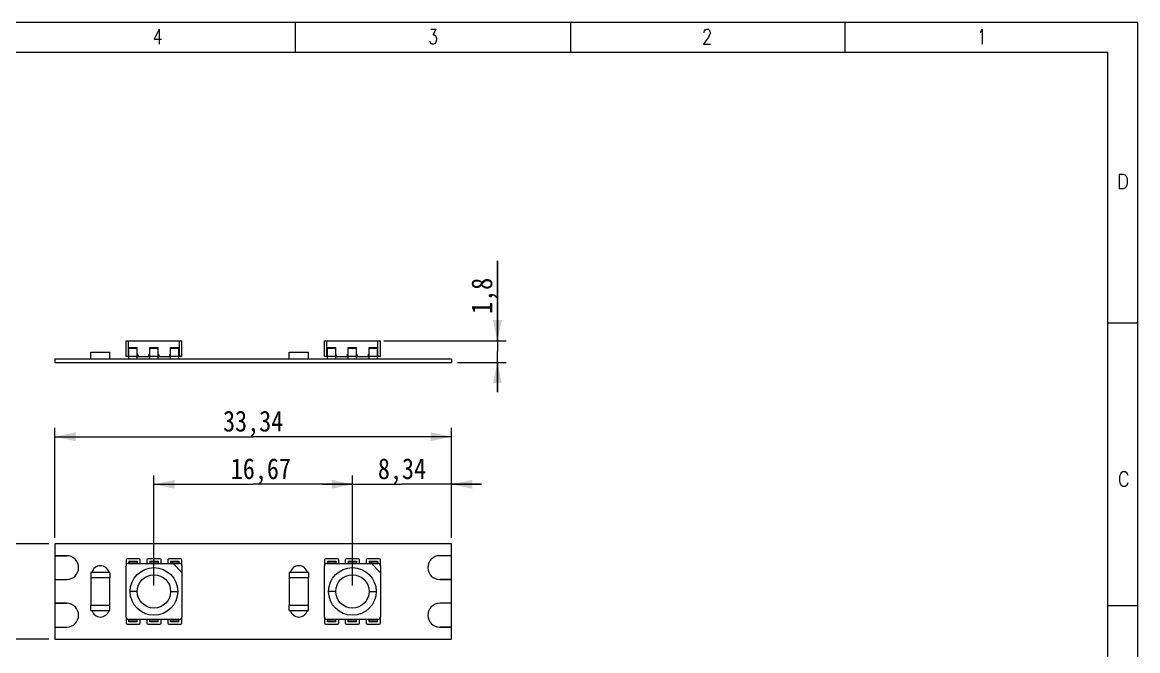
# Model space of a CAD drawing. Extents: x 4 to 145, y 3 to 102.
# Drawn here: x 51.3 to 145, y 48.7 to 101.5 of the extents above; entities that cross this region are included whole.
import ezdxf
from ezdxf.enums import TextEntityAlignment as Align

# ---------------------------------------------------------------- set-up
doc = ezdxf.new("R2010")
doc.units = 0
doc.header["$LTSCALE"] = 8.1675
doc.layers.get('0').update_dxf_attribs({"linetype": 'CONTINUOUS'})
for name, color, linetype in [('LED_CHIP_5050_BASE2', 7, 'CONTINUOUS'), ('LED_CHIP_5050_ELETRODE2', 7, 'CONTINUOUS'), ('LED_CHIP_5050_SLICONE2', 7, 'CONTINUOUS'), ('LS-24V-60C2-W8-5050S4', 7, 'CONTINUOUS'), ('LS-24V-60C2-W8-5050S9', 7, 'CONTINUOUS'), ('LS-24V-60C2-W8-5050S_PADS2', 7, 'CONTINUOUS'), ('LS-24V-60C2-W8-5050S_PLATE2', 7, 'CONTINUOUS'), ('RES_1206_012', 7, 'CONTINUOUS'), ('RES_1206_022', 7, 'CONTINUOUS')]:
    doc.layers.add(name, color=color, linetype=linetype)
doc.styles.get("Standard").update_dxf_attribs({"font": 'SIMHEI.SHX', "width": 0.85})
doc.styles.add('TEXTSTYLE_2', font='TXT.TTF')
doc.dimstyles.get("Standard").update_dxf_attribs({"dimtxt": 2.5, "dimasz": 2.5, "dimexe": 1.25, "dimexo": 0.625, "dimtad": 1, "dimcen": 2.5, "dimazin": 3, "dimtfac": 1, "dimtmove": 0, "dimatfit": 3})

# ---------------------------------------------------------------- blocks, each defined once
blk = doc.blocks.new('_FILLED')
at = {"color": 0, "linetype": 'BYBLOCK'}
blk.add_solid([(0, 0), (-1, 0.214), (-1, -0.214)], dxfattribs=at)
blk = doc.blocks.new('*D0')
at = {"layer": 'LS-24V-60C2-W8-5050S4', "color": 3}
for p, q in [((53.512, 57.682), (48.262, 57.682)), ((49.012, 57.682), (49.012, 53.682)), ((49.012, 49.682), (49.012, 53.682)), ((53.512, 49.682), (48.262, 49.682))]:
    blk.add_line(p, q, dxfattribs=at)
at = {"layer": 'LS-24V-60C2-W8-5050S4', "color": 3, "xscale": 1.75, "yscale": 1.75, "zscale": 1.75}
for p, rotation in [((49.012, 57.682), 90), ((49.012, 49.682), 270)]:
    blk.add_blockref('_FILLED', p, dxfattribs=dict(at, rotation=rotation))
at = {"layer": 'LS-24V-60C2-W8-5050S4', "color": 3, "width": 0.85}
blk.add_text('8', height=1.75, rotation=90, dxfattribs=at).set_placement((48.574, 53.682), align=Align.CENTER)
blk = doc.blocks.new('*D1')
at = {"layer": 'LS-24V-60C2-W8-5050S4', "color": 3}
for p, q in [((54.012, 58.182), (54.012, 67.432)), ((54.012, 66.682), (70.682, 66.682)), ((87.352, 66.682), (70.682, 66.682)), ((87.352, 58.182), (87.352, 67.432))]:
    blk.add_line(p, q, dxfattribs=at)
at = {"layer": 'LS-24V-60C2-W8-5050S4', "color": 3, "xscale": 1.75, "yscale": 1.75, "zscale": 1.75, "rotation": 180}
blk.add_blockref('_FILLED', (54.012, 66.682), dxfattribs=at)
at = {"layer": 'LS-24V-60C2-W8-5050S4', "color": 3, "xscale": 1.75, "yscale": 1.75, "zscale": 1.75}
blk.add_blockref('_FILLED', (87.352, 66.682), dxfattribs=at)
at = {"layer": 'LS-24V-60C2-W8-5050S4', "color": 3, "width": 0.85}
blk.add_text('33,34', height=1.75, dxfattribs=at).set_placement((70.682, 67.119), align=Align.CENTER)
blk = doc.blocks.new('*D2')
at = {"layer": 'LS-24V-60C2-W8-5050S4', "color": 3}
for p, q in [((79.017, 54.182), (79.017, 63.432)), ((87.352, 58.182), (87.352, 63.432)), ((79.017, 62.682), (76.517, 62.682)), ((76.517, 62.682), (83.184, 62.682)), ((89.852, 62.682), (83.184, 62.682)), ((87.352, 62.682), (89.852, 62.682))]:
    blk.add_line(p, q, dxfattribs=at)
at = {"layer": 'LS-24V-60C2-W8-5050S4', "color": 3, "xscale": 1.75, "yscale": 1.75, "zscale": 1.75}
blk.add_blockref('_FILLED', (79.017, 62.682), dxfattribs=at)
at = {"layer": 'LS-24V-60C2-W8-5050S4', "color": 3, "xscale": 1.75, "yscale": 1.75, "zscale": 1.75, "rotation": 180}
blk.add_blockref('_FILLED', (87.352, 62.682), dxfattribs=at)
at = {"layer": 'LS-24V-60C2-W8-5050S4', "color": 3, "width": 0.85}
blk.add_text('8,34', height=1.75, dxfattribs=at).set_placement((83.184, 63.119), align=Align.CENTER)
blk = doc.blocks.new('*D3')
at = {"layer": 'LS-24V-60C2-W8-5050S4', "color": 3}
for p, q in [((91.201, 74.73), (91.201, 81.461)), ((91.201, 81.461), (91.201, 73.83)), ((81.667, 74.73), (91.951, 74.73)), ((91.201, 70.43), (91.201, 73.83)), ((87.852, 72.93), (91.951, 72.93)), ((91.201, 72.93), (91.201, 70.43))]:
    blk.add_line(p, q, dxfattribs=at)
at = {"layer": 'LS-24V-60C2-W8-5050S4', "color": 3, "xscale": 1.75, "yscale": 1.75, "zscale": 1.75}
for p, rotation in [((91.201, 74.73), 270), ((91.201, 72.93), 90)]:
    blk.add_blockref('_FILLED', p, dxfattribs=dict(at, rotation=rotation))
at = {"layer": 'LS-24V-60C2-W8-5050S4', "color": 3, "width": 0.85}
blk.add_text('1,8', height=1.75, rotation=90, dxfattribs=at).set_placement((90.764, 76.998))
blk = doc.blocks.new('*D4')
at = {"layer": 'LS-24V-60C2-W8-5050S4', "color": 3}
for p, q in [((62.347, 54.182), (62.347, 63.432)), ((79.017, 54.182), (79.017, 63.432)), ((62.347, 62.682), (70.682, 62.682)), ((79.017, 62.682), (70.682, 62.682))]:
    blk.add_line(p, q, dxfattribs=at)
at = {"layer": 'LS-24V-60C2-W8-5050S4', "color": 3, "xscale": 1.75, "yscale": 1.75, "zscale": 1.75, "rotation": 180}
blk.add_blockref('_FILLED', (62.347, 62.682), dxfattribs=at)
at = {"layer": 'LS-24V-60C2-W8-5050S4', "color": 3, "xscale": 1.75, "yscale": 1.75, "zscale": 1.75}
blk.add_blockref('_FILLED', (79.017, 62.682), dxfattribs=at)
at = {"layer": 'LS-24V-60C2-W8-5050S4', "color": 3, "width": 0.85}
blk.add_text('16,67', height=1.75, dxfattribs=at).set_placement((71.327, 63.119), align=Align.CENTER)

msp = doc.modelspace()

# ---------------------------------------------------------------- linework, layer by layer
at = {"layer": 'LED_CHIP_5050_BASE2', "color": 7}
for p, q in [((59.997, 73.43), (59.997, 74.73)), ((59.997, 74.73), (64.697, 74.73)), ((60.197, 73.53), (60.197, 74.73)), ((64.497, 73.53), (64.497, 74.73)), ((64.697, 73.43), (64.697, 74.73)), ((76.667, 74.73), (81.367, 74.73)), ((76.667, 73.43), (76.667, 74.73)), ((76.867, 73.53), (76.867, 74.73)), ((81.167, 73.53), (81.167, 74.73)), ((81.367, 73.43), (81.367, 74.73)), ((60.247, 73.43), (59.997, 73.43)), ((60.197, 73.63), (60.247, 73.63)), ((60.247, 73.53), (60.197, 73.53)), ((60.947, 73.63), (60.997, 73.63)), ((60.997, 73.53), (60.947, 73.53)), ((60.947, 73.43), (61.997, 73.43)), ((60.997, 73.53), (60.997, 73.63)), ((61.947, 73.53), (61.947, 73.63)), ((61.947, 73.63), (61.997, 73.63)), ((61.997, 73.53), (61.947, 73.53)), ((62.697, 73.63), (62.747, 73.63)), ((62.747, 73.53), (62.697, 73.53)), ((62.697, 73.43), (63.747, 73.43)), ((62.747, 73.53), (62.747, 73.63)), ((63.697, 73.53), (63.697, 73.63)), ((63.697, 73.63), (63.747, 73.63)), ((63.747, 73.53), (63.697, 73.53)), ((64.447, 73.63), (64.497, 73.63)), ((64.497, 73.53), (64.447, 73.53)), ((64.697, 73.43), (64.447, 73.43)), ((76.917, 73.43), (76.667, 73.43)), ((76.867, 73.63), (76.917, 73.63)), ((76.917, 73.53), (76.867, 73.53)), ((77.617, 73.63), (77.667, 73.63)), ((77.667, 73.53), (77.617, 73.53)), ((77.617, 73.43), (78.667, 73.43)), ((77.667, 73.53), (77.667, 73.63)), ((78.617, 73.63), (78.667, 73.63)), ((78.617, 73.53), (78.617, 73.63)), ((78.667, 73.53), (78.617, 73.53)), ((79.367, 73.63), (79.417, 73.63)), ((79.417, 73.53), (79.367, 73.53)), ((79.367, 73.43), (80.417, 73.43)), ((79.417, 73.53), (79.417, 73.63)), ((80.367, 73.63), (80.417, 73.63)), ((80.367, 73.53), (80.367, 73.63)), ((80.417, 73.53), (80.367, 73.53)), ((81.117, 73.63), (81.167, 73.63)), ((81.167, 73.53), (81.117, 73.53)), ((81.367, 73.43), (81.117, 73.43)), ((59.997, 51.532), (59.997, 55.832)), ((60.197, 56.032), (64.497, 56.032)), ((64.667, 55.313), (63.978, 56.003)), ((64.697, 55.832), (64.697, 51.532)), ((76.667, 51.532), (76.667, 55.832)), ((76.867, 56.032), (81.167, 56.032)), ((81.337, 55.313), (80.648, 56.003)), ((81.367, 55.832), (81.367, 51.532)), ((64.497, 51.332), (60.197, 51.332)), ((81.167, 51.332), (76.867, 51.332))]:
    msp.add_line(p, q, dxfattribs=at)
for centre in [(62.347, 53.682), (79.017, 53.682)]:
    msp.add_circle(centre, 2, dxfattribs=at)
for centre, radius, start, end in [((60.097, 73.53), 0.1, 270, 360), ((61.097, 73.53), 0.1, 180, 270), ((61.847, 73.53), 0.1, 270, 360), ((62.847, 73.53), 0.1, 180, 270), ((63.597, 73.53), 0.1, 270, 360), ((64.597, 73.53), 0.1, 180, 270), ((76.767, 73.53), 0.1, 270, 360), ((77.767, 73.53), 0.1, 180, 270), ((78.517, 73.53), 0.1, 270, 360), ((79.517, 73.53), 0.1, 180, 270), ((80.267, 73.53), 0.1, 270, 360), ((81.267, 73.53), 0.1, 180, 270), ((60.197, 55.832), 0.2, 90, 180), ((63.907, 55.932), 0.1, 44.99712, 90), ((64.497, 55.832), 0.2, 0, 90), ((64.597, 55.243), 0.1, 0, 44.99712), ((76.867, 55.832), 0.2, 90, 180), ((80.577, 55.932), 0.1, 44.99712, 90), ((81.167, 55.832), 0.2, 0, 90), ((81.267, 55.243), 0.1, 0, 44.99712), ((60.197, 51.532), 0.2, 180, 270), ((64.497, 51.532), 0.2, 270, 360), ((76.867, 51.532), 0.2, 180, 270), ((81.167, 51.532), 0.2, 270, 360)]:
    msp.add_arc(centre, radius, start, end, dxfattribs=at)
at = {"layer": 'LED_CHIP_5050_ELETRODE2', "color": 7}
for p, q in [((60.247, 73.23), (60.247, 74.18)), ((60.247, 74.18), (60.947, 74.18)), ((60.947, 74.092), (60.247, 74.092)), ((60.947, 73.23), (60.947, 74.18)), ((61.997, 73.23), (61.997, 74.18)), ((61.997, 74.18), (62.697, 74.18)), ((62.697, 74.092), (61.997, 74.092)), ((62.697, 73.23), (62.697, 74.18)), ((63.747, 73.23), (63.747, 74.18)), ((63.747, 74.18), (64.447, 74.18)), ((64.447, 74.092), (63.747, 74.092)), ((64.447, 73.23), (64.447, 74.18)), ((76.917, 74.18), (77.617, 74.18)), ((76.917, 73.23), (76.917, 74.18)), ((77.617, 74.092), (76.917, 74.092)), ((77.617, 73.23), (77.617, 74.18)), ((78.667, 74.18), (79.367, 74.18)), ((78.667, 73.23), (78.667, 74.18)), ((79.367, 74.092), (78.667, 74.092)), ((79.367, 73.23), (79.367, 74.18)), ((80.417, 74.18), (81.117, 74.18)), ((80.417, 73.23), (80.417, 74.18)), ((81.117, 74.092), (80.417, 74.092)), ((81.117, 73.23), (81.117, 74.18)), ((60.947, 73.43), (60.247, 73.43)), ((62.697, 73.43), (61.997, 73.43)), ((64.447, 73.43), (63.747, 73.43)), ((77.617, 73.43), (76.917, 73.43)), ((79.367, 73.43), (78.667, 73.43)), ((81.117, 73.43), (80.417, 73.43)), ((60.247, 56.232), (60.247, 56.032)), ((60.247, 56.232), (60.947, 56.232)), ((60.947, 56.232), (60.947, 56.032)), ((61.997, 56.232), (61.997, 56.032)), ((61.997, 56.232), (62.697, 56.232)), ((62.697, 56.232), (62.697, 56.032)), ((63.747, 56.232), (63.747, 56.032)), ((63.747, 56.232), (64.447, 56.232)), ((64.447, 56.232), (64.447, 56.032)), ((76.917, 56.232), (77.617, 56.232)), ((76.917, 56.232), (76.917, 56.032)), ((77.617, 56.232), (77.617, 56.032)), ((78.667, 56.232), (79.367, 56.232)), ((78.667, 56.232), (78.667, 56.032)), ((79.367, 56.232), (79.367, 56.032)), ((80.417, 56.232), (81.117, 56.232)), ((80.417, 56.232), (80.417, 56.032)), ((81.117, 56.232), (81.117, 56.032)), ((60.947, 56.144), (60.247, 56.144)), ((62.697, 56.144), (61.997, 56.144)), ((64.447, 56.144), (63.747, 56.144)), ((77.617, 56.144), (76.917, 56.144)), ((79.367, 56.144), (78.667, 56.144)), ((81.117, 56.144), (80.417, 56.144)), ((60.247, 51.132), (60.247, 51.332)), ((60.247, 51.22), (60.947, 51.22)), ((60.947, 51.132), (60.247, 51.132)), ((60.947, 51.132), (60.947, 51.332)), ((61.997, 51.132), (61.997, 51.332)), ((61.997, 51.22), (62.697, 51.22)), ((62.697, 51.132), (61.997, 51.132)), ((62.697, 51.132), (62.697, 51.332)), ((63.747, 51.132), (63.747, 51.332)), ((63.747, 51.22), (64.447, 51.22)), ((64.447, 51.132), (63.747, 51.132)), ((64.447, 51.132), (64.447, 51.332)), ((76.917, 51.132), (76.917, 51.332)), ((76.917, 51.22), (77.617, 51.22)), ((77.617, 51.132), (76.917, 51.132)), ((77.617, 51.132), (77.617, 51.332)), ((78.667, 51.132), (78.667, 51.332)), ((78.667, 51.22), (79.367, 51.22)), ((79.367, 51.132), (78.667, 51.132)), ((79.367, 51.132), (79.367, 51.332)), ((80.417, 51.132), (80.417, 51.332)), ((80.417, 51.22), (81.117, 51.22)), ((81.117, 51.132), (80.417, 51.132)), ((81.117, 51.132), (81.117, 51.332))]:
    msp.add_line(p, q, dxfattribs=at)
at = {"layer": 'LED_CHIP_5050_SLICONE2', "color": 7}
for p, q in [((60.947, 53.682), (60.347, 53.682)), ((63.747, 53.682), (64.347, 53.682)), ((77.617, 53.682), (77.017, 53.682)), ((80.417, 53.682), (81.017, 53.682))]:
    msp.add_line(p, q, dxfattribs=at)
for centre, radius in [((62.347, 53.682), 2), ((79.017, 53.682), 2), ((62.347, 53.682), 1.4), ((79.017, 53.682), 1.4)]:
    msp.add_circle(centre, radius, dxfattribs=at)
at = {"layer": 'LS-24V-60C2-W8-5050S9', "color": 7}
for p, q in [((3.5, 101.5), (145, 101.5)), ((74.25, 99), (74.25, 101.5)), ((97.333, 101.5), (97.333, 99)), ((120.417, 99), (120.417, 101.5)), ((145, 3.5), (145, 101.5)), ((6, 99), (142.5, 99)), ((142.5, 31.125), (142.5, 99)), ((142.5, 76.25), (145, 76.25)), ((142.5, 52.5), (145, 52.5))]:
    msp.add_line(p, q, dxfattribs=at)
at = {"layer": 'LS-24V-60C2-W8-5050S_PADS2', "color": 7}
for p, q in [((54.012, 56.682), (54.012, 54.682)), ((55.012, 56.682), (54.012, 56.682)), ((59.997, 56.332), (59.997, 55.832)), ((61.097, 56.432), (60.097, 56.432)), ((61.197, 56.032), (61.197, 56.332)), ((61.747, 56.332), (61.747, 56.032)), ((62.847, 56.432), (61.847, 56.432)), ((62.947, 56.032), (62.947, 56.332)), ((63.497, 56.332), (63.497, 56.032)), ((64.597, 56.432), (63.597, 56.432)), ((64.697, 55.832), (64.697, 56.332)), ((76.667, 56.332), (76.667, 55.832)), ((77.767, 56.432), (76.767, 56.432)), ((77.867, 56.032), (77.867, 56.332)), ((78.417, 56.332), (78.417, 56.032)), ((79.517, 56.432), (78.517, 56.432)), ((79.617, 56.032), (79.617, 56.332)), ((80.167, 56.332), (80.167, 56.032)), ((81.267, 56.432), (80.267, 56.432)), ((81.367, 55.832), (81.367, 56.332)), ((87.352, 56.682), (86.352, 56.682)), ((87.352, 54.682), (87.352, 56.682)), ((54.012, 54.682), (55.012, 54.682)), ((86.352, 54.682), (87.352, 54.682)), ((54.012, 52.682), (54.012, 50.682)), ((55.012, 52.682), (54.012, 52.682)), ((87.352, 52.682), (86.352, 52.682)), ((87.352, 50.682), (87.352, 52.682)), ((54.012, 50.682), (55.012, 50.682)), ((59.997, 51.532), (59.997, 51.032)), ((60.097, 50.932), (61.097, 50.932)), ((61.197, 51.032), (61.197, 51.332)), ((61.747, 51.332), (61.747, 51.032)), ((61.847, 50.932), (62.847, 50.932)), ((62.947, 51.032), (62.947, 51.332)), ((63.497, 51.332), (63.497, 51.032)), ((63.597, 50.932), (64.597, 50.932)), ((64.697, 51.032), (64.697, 51.532)), ((76.667, 51.532), (76.667, 51.032)), ((76.767, 50.932), (77.767, 50.932)), ((77.867, 51.032), (77.867, 51.332)), ((78.417, 51.332), (78.417, 51.032)), ((78.517, 50.932), (79.517, 50.932)), ((79.617, 51.032), (79.617, 51.332)), ((80.167, 51.332), (80.167, 51.032)), ((80.267, 50.932), (81.267, 50.932)), ((81.367, 51.032), (81.367, 51.532)), ((86.352, 50.682), (87.352, 50.682))]:
    msp.add_line(p, q, dxfattribs=at)
for centre, radius, start, end in [((55.012, 55.682), 1, 270, 90), ((60.097, 56.332), 0.1, 90, 180), ((61.097, 56.332), 0.1, 0, 90), ((61.847, 56.332), 0.1, 90, 180), ((62.847, 56.332), 0.1, 0, 90), ((63.597, 56.332), 0.1, 90, 180), ((64.597, 56.332), 0.1, 0, 90), ((76.767, 56.332), 0.1, 90, 180), ((77.767, 56.332), 0.1, 0, 90), ((78.517, 56.332), 0.1, 90, 180), ((79.517, 56.332), 0.1, 0, 90), ((80.267, 56.332), 0.1, 90, 180), ((81.267, 56.332), 0.1, 0, 90), ((86.352, 55.682), 1, 90, 270), ((57.847, 55.082), 0.75, 15.51719, 164.48281), ((74.517, 55.082), 0.75, 15.51719, 164.48281), ((55.012, 51.682), 1, 270, 90), ((86.352, 51.682), 1, 90, 270), ((57.847, 52.282), 0.75, 195.50039, 344.49961), ((74.517, 52.282), 0.75, 195.50039, 344.49961), ((60.097, 51.032), 0.1, 180, 270), ((61.097, 51.032), 0.1, 270, 360), ((61.847, 51.032), 0.1, 180, 270), ((62.847, 51.032), 0.1, 270, 360), ((63.597, 51.032), 0.1, 180, 270), ((64.597, 51.032), 0.1, 270, 360), ((76.767, 51.032), 0.1, 180, 270), ((77.767, 51.032), 0.1, 270, 360), ((78.517, 51.032), 0.1, 180, 270), ((79.517, 51.032), 0.1, 270, 360), ((80.267, 51.032), 0.1, 180, 270), ((81.267, 51.032), 0.1, 270, 360)]:
    msp.add_arc(centre, radius, start, end, dxfattribs=at)
at = {"layer": 'LS-24V-60C2-W8-5050S_PLATE2', "color": 7}
for p, q in [((54.012, 73.23), (54.012, 72.93)), ((54.012, 73.23), (87.352, 73.23)), ((87.352, 73.23), (87.352, 72.93)), ((54.012, 72.93), (87.352, 72.93)), ((54.012, 57.682), (54.012, 56.682)), ((87.352, 57.682), (54.012, 57.682)), ((87.352, 56.682), (87.352, 57.682)), ((54.012, 56.682), (55.012, 56.682)), ((59.997, 56.332), (59.997, 55.832)), ((61.097, 56.432), (60.097, 56.432)), ((61.197, 56.032), (61.197, 56.332)), ((61.747, 56.332), (61.747, 56.032)), ((62.847, 56.432), (61.847, 56.432)), ((62.947, 56.032), (62.947, 56.332)), ((63.497, 56.332), (63.497, 56.032)), ((64.597, 56.432), (63.597, 56.432)), ((64.697, 55.832), (64.697, 56.332)), ((76.667, 56.332), (76.667, 55.832)), ((77.767, 56.432), (76.767, 56.432)), ((77.867, 56.032), (77.867, 56.332)), ((78.417, 56.332), (78.417, 56.032)), ((79.517, 56.432), (78.517, 56.432)), ((79.617, 56.032), (79.617, 56.332)), ((80.167, 56.332), (80.167, 56.032)), ((81.267, 56.432), (80.267, 56.432)), ((81.367, 55.832), (81.367, 56.332)), ((87.352, 56.682), (86.352, 56.682)), ((54.012, 54.682), (54.012, 52.682)), ((54.012, 54.682), (55.012, 54.682)), ((87.352, 54.682), (86.352, 54.682)), ((87.352, 52.682), (87.352, 54.682)), ((54.012, 52.682), (55.012, 52.682)), ((87.352, 52.682), (86.352, 52.682)), ((54.012, 50.682), (54.012, 49.682)), ((54.012, 50.682), (55.012, 50.682)), ((59.997, 51.532), (59.997, 51.032)), ((60.097, 50.932), (61.097, 50.932)), ((61.197, 51.032), (61.197, 51.332)), ((61.747, 51.332), (61.747, 51.032)), ((61.847, 50.932), (62.847, 50.932)), ((62.947, 51.032), (62.947, 51.332)), ((63.497, 51.332), (63.497, 51.032)), ((63.597, 50.932), (64.597, 50.932)), ((64.697, 51.032), (64.697, 51.532)), ((76.667, 51.532), (76.667, 51.032)), ((76.767, 50.932), (77.767, 50.932)), ((77.867, 51.032), (77.867, 51.332)), ((78.417, 51.332), (78.417, 51.032)), ((78.517, 50.932), (79.517, 50.932)), ((79.617, 51.032), (79.617, 51.332)), ((80.167, 51.332), (80.167, 51.032)), ((80.267, 50.932), (81.267, 50.932)), ((81.367, 51.032), (81.367, 51.532)), ((87.352, 50.682), (86.352, 50.682)), ((87.352, 49.682), (87.352, 50.682)), ((54.012, 49.682), (87.352, 49.682))]:
    msp.add_line(p, q, dxfattribs=at)
for centre, radius, start, end in [((55.012, 55.682), 1, 270, 90), ((60.097, 56.332), 0.1, 90, 180), ((61.097, 56.332), 0.1, 0, 90), ((61.847, 56.332), 0.1, 90, 180), ((62.847, 56.332), 0.1, 0, 90), ((63.597, 56.332), 0.1, 90, 180), ((64.597, 56.332), 0.1, 0, 90), ((76.767, 56.332), 0.1, 90, 180), ((77.767, 56.332), 0.1, 0, 90), ((78.517, 56.332), 0.1, 90, 180), ((79.517, 56.332), 0.1, 0, 90), ((80.267, 56.332), 0.1, 90, 180), ((81.267, 56.332), 0.1, 0, 90), ((86.352, 55.682), 1, 90, 270), ((57.847, 55.082), 0.75, 15.71468, 164.28532), ((74.517, 55.082), 0.75, 15.71468, 164.28532), ((55.012, 51.682), 1, 270, 90), ((86.352, 51.682), 1, 90, 270), ((57.847, 52.282), 0.75, 195.71468, 344.28532), ((74.517, 52.282), 0.75, 195.71468, 344.28532), ((60.097, 51.032), 0.1, 180, 270), ((61.097, 51.032), 0.1, 270, 360), ((61.847, 51.032), 0.1, 180, 270), ((62.847, 51.032), 0.1, 270, 360), ((63.597, 51.032), 0.1, 180, 270), ((64.597, 51.032), 0.1, 270, 360), ((76.767, 51.032), 0.1, 180, 270), ((77.767, 51.032), 0.1, 270, 360), ((78.517, 51.032), 0.1, 180, 270), ((79.517, 51.032), 0.1, 270, 360), ((80.267, 51.032), 0.1, 180, 270), ((81.267, 51.032), 0.1, 270, 360)]:
    msp.add_arc(centre, radius, start, end, dxfattribs=at)
at = {"layer": 'RES_1206_012', "color": 7}
for p, q in [((57.047, 73.23), (57.047, 73.78)), ((57.047, 73.78), (58.647, 73.78)), ((58.647, 73.23), (58.647, 73.78)), ((73.717, 73.78), (75.317, 73.78)), ((73.717, 73.23), (73.717, 73.78)), ((75.317, 73.23), (75.317, 73.78)), ((57.047, 55.282), (57.047, 54.832)), ((58.647, 55.282), (57.047, 55.282)), ((58.647, 54.832), (57.047, 54.832)), ((58.647, 55.282), (58.647, 54.832)), ((75.317, 55.282), (73.717, 55.282)), ((73.717, 55.282), (73.717, 54.832)), ((75.317, 54.832), (73.717, 54.832)), ((75.317, 55.282), (75.317, 54.832)), ((57.047, 52.082), (57.047, 52.532)), ((57.047, 52.532), (58.647, 52.532)), ((58.647, 52.082), (58.647, 52.532)), ((73.717, 52.532), (75.317, 52.532)), ((73.717, 52.082), (73.717, 52.532)), ((75.317, 52.082), (75.317, 52.532)), ((57.047, 52.082), (58.647, 52.082)), ((73.717, 52.082), (75.317, 52.082))]:
    msp.add_line(p, q, dxfattribs=at)
at = {"layer": 'RES_1206_022', "color": 7}
for p, q in [((57.047, 54.832), (57.047, 52.532)), ((58.647, 54.832), (57.047, 54.832)), ((58.647, 52.532), (58.647, 54.832)), ((75.317, 54.832), (73.717, 54.832)), ((73.717, 54.832), (73.717, 52.532)), ((75.317, 52.532), (75.317, 54.832)), ((57.047, 52.532), (58.647, 52.532)), ((73.717, 52.532), (75.317, 52.532))]:
    msp.add_line(p, q, dxfattribs=at)

# ---------------------------------------------------------------- texts
at = {"layer": 'LS-24V-60C2-W8-5050S9', "color": 7, "style": 'TEXTSTYLE_2', "width": 0.785714}
for s, p in [('4', (63.075, 99.665)), ('2', (109.242, 99.665))]:
    msp.add_text(s, height=1.25, dxfattribs=at).set_placement(p, align=Align.RIGHT)
at = {"layer": 'LS-24V-60C2-W8-5050S9', "color": 7, "style": 'TEXTSTYLE_2'}
for s, width, p in [('3', 0.714286, (85.425, 99.665)), ('1', 0.571429, (131.591, 99.665)), ('D', 0.904762, (143.25, 87.5))]:
    msp.add_text(s, height=1.25, dxfattribs=dict(at, width=width)).set_placement(p)
at = {"layer": 'LS-24V-60C2-W8-5050S9', "color": 7, "style": 'TEXTSTYLE_2', "text_generation_flag": 2, "width": 0.833333}
msp.add_text('C', height=1.25, rotation=180, dxfattribs=at).set_placement((144.292, 63.75), align=Align.RIGHT)

# ---------------------------------------------------------------- dimensions: what is measured, and where the dimension line sits
at = {"layer": 'LS-24V-60C2-W8-5050S4', "color": 3}
for base, p1, p2, angle, picture, middle in [((91.201, 74.73), (87.852, 72.93), (81.667, 74.73), 90, '*D3', (89.889, 79.229)), ((54.012, 66.682), (87.352, 58.182), (54.012, 58.182), 180, '*D1', (66.963, 67.994)), ((79.016622503, 62.68192413), (87.351622503, 58.18192413), (79.016622503, 54.18192413), 180, '*D2', (80.209122503, 63.99442413)), ((49.012, 49.682), (53.512, 57.682), (53.512, 49.682), 270, '*D0', (48.032, 53.017))]:
    dim = msp.add_linear_dim(base=base, p1=p1, p2=p2, angle=angle, dimstyle='Standard', dxfattribs=at)
    dim.commit()
    dim.dimension.update_dxf_attribs({"geometry": picture, "text_midpoint": middle, "dimtype": 128})
dim = msp.add_linear_dim(base=(79.017, 62.682), p1=(62.347, 54.182), p2=(79.017, 54.182), dimstyle='Standard', dxfattribs=at)
dim.commit()
dim.dimension.update_dxf_attribs({"geometry": '*D4', "text_midpoint": (67.608, 63.994), "dimtype": 128})

doc.saveas('drawing.dxf')
